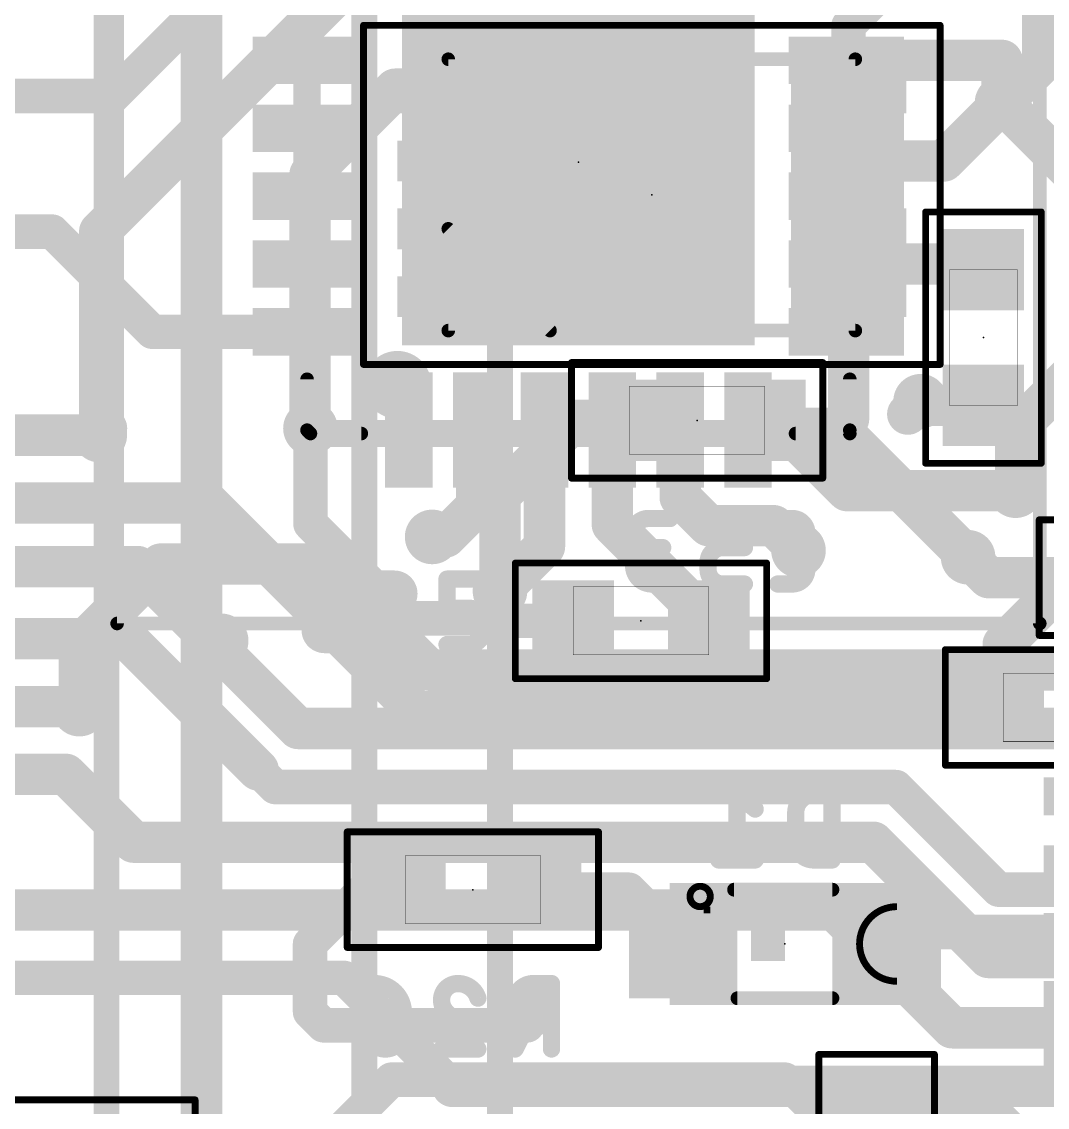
# Model space of a CAD drawing. Extents: x 23.6 to 57.9, y 14.1 to 54.9.
# Drawn here: x 31.38 to 38.93, y 31.4 to 39.4 of the extents above; entities that cross this region are included whole.
import ezdxf

# ---------------------------------------------------------------- set-up
doc = ezdxf.new("R2010")
doc.units = 0
for name, color, linetype in [('1', 12, 'CONTINUOUS'), ('15', 30, 'CONTINUOUS'), ('16', 132, 'CONTINUOUS'), ('18', 110, 'CONTINUOUS'), ('2', 41, 'CONTINUOUS'), ('21', 253, 'CONTINUOUS'), ('22', 253, 'CONTINUOUS'), ('23', 53, 'CONTINUOUS'), ('24', 53, 'CONTINUOUS'), ('25', 253, 'CONTINUOUS'), ('26', 253, 'CONTINUOUS'), ('39', 12, 'CONTINUOUS'), ('40', 132, 'CONTINUOUS'), ('51', 253, 'CONTINUOUS'), ('52', 253, 'CONTINUOUS')]:
    doc.layers.add(name, color=color, linetype=linetype)

# ---------------------------------------------------------------- blocks, each defined once
blk = doc.blocks.new('RECT')
blk.add_solid([(-0.5, -0.5), (0.5, -0.5), (-0.5, 0.5), (0.5, 0.5)])
blk = doc.blocks.new('ROUNDV')
at = {"const_width": 0.5}
blk.add_lwpolyline([(0, -0.25, 1), (0, 0.25, 1), (0, -0.25)], format="xyb", dxfattribs=at)

msp = doc.modelspace()

# ---------------------------------------------------------------- linework, layer by layer
at = {"layer": '1'}
for points, const_width in [([(32.05, 38.85), (32.8, 39.6)], 0.254), ([(38.888, 39.612), (39.0915, 39.4085)], 0.3048), ([(37.453, 39.112), (38.6, 39.112)], 0.3048), ([(38.6, 39.112), (38.6, 38.8)], 0.3048), ([(32.05, 38.85), (30.7, 38.85)], 0.254), ([(30.7, 37.85), (31.6, 37.85)], 0.254), ([(32.338, 37.112), (31.6, 37.85)], 0.254), ([(37.453, 37.612), (38.42, 37.612)], 0.3048), ([(38.42, 37.612), (38.463, 37.569)], 0.3048), ([(32.338, 37.112), (33.503, 37.112)], 0.254), ([(33.503, 37.112), (33.503, 36.4)], 0.254), ([(38.031, 36.569), (38, 36.6)], 0.3048), ([(38.463, 36.569), (38.031, 36.569)], 0.3048), ([(30.7, 36.35), (31.95, 36.35)], 0.3048), ([(31.95, 36.35), (32, 36.4)], 0.3048), ([(33.503, 36.4), (33.503, 35.697)], 0.254), ([(34.728, 36.387), (34.728, 35.828)], 0.3048), ([(35.228, 36.387), (35.228, 35.5284)], 0.3048), ([(35.728, 36.387), (35.728, 35.692)], 0.3048), ([(36.228, 36.387), (36.228, 35.8919)], 0.3048), ([(37.013, 36.387), (36.728, 36.387)], 0.3048), ([(37.4592, 35.9408), (37.013, 36.387)], 0.3048), ([(38.7, 35.9408), (37.4592, 35.9408)], 0.3048), ([(36.228, 35.8919), (36.4373, 35.6826)], 0.3048), ([(30.7, 35.85), (32.75, 35.85)], 0.3048), ([(34.2864, 34.3136), (32.75, 35.85)], 0.3048), ([(34.728, 35.828), (34.5, 35.6)], 0.3048), ([(38.6085, 34.8085), (39.5915, 35.7915)], 0.3048), ([(34.2, 35), (33.503, 35.697)], 0.254), ([(36.439, 34.981), (35.728, 35.692)], 0.3048), ([(36.4373, 35.6826), (36.9174, 35.6826)], 0.3048), ([(36.9174, 35.6826), (37.1, 35.5)], 0.3048), ([(34.5, 35.6), (34.4, 35.6)], 0.3048), ([(35.228, 35.5284), (34.9, 35.2004)], 0.3048), ([(32.2289, 35.3818), (30.7318, 35.3818)], 0.3048), ([(32.2289, 35.3818), (32.8107, 34.8)], 0.3048), ([(34.9, 35.2004), (34.9, 35)], 0.254), ([(34.2, 35), (34.9, 35)], 0.254), ([(34.919, 34.981), (34.9, 35)], 0.254), ([(35.439, 34.981), (34.919, 34.981)], 0.254), ([(35.3, 34.9), (35.3, 34.981)], 0.254), ([(35.439, 34.981), (35.3, 34.981)], 0.254), ([(32.15, 34.85), (30.7, 34.85)], 0.3048), ([(32.15, 34.85), (33.1182, 33.8818)], 0.3048), ([(32.8452, 34.8345), (32.8107, 34.8)], 0.3048), ([(38.6085, 34.8085), (38.6085, 34.3434)], 0.3048), ([(30.7, 34.35), (31.75, 34.35)], 0.3048), ([(31.75, 34.35), (31.8, 34.3)], 0.3048), ([(38.6085, 34.3434), (38.6085, 34.3221)], 0.3048), ([(31.8, 34.3), (31.8, 34.3306)], 0.3048), ([(38.6, 34.3136), (34.2864, 34.3136)], 0.3048), ([(38.6085, 34.3221), (38.6, 34.3136)], 0.3048), ([(33.1182, 33.8818), (33.2436, 33.7564)], 0.254), ([(30.7, 33.85), (31.7, 33.85)], 0.3048), ([(32.2, 33.35), (31.7, 33.85)], 0.3048), ([(37.8183, 33.7564), (33.2436, 33.7564)], 0.254), ([(38.5747, 33), (37.8183, 33.7564)], 0.254), ([(37.65, 33.35), (32.2, 33.35)], 0.3048), ([(38.5, 32.5), (37.65, 33.35)], 0.3048), ([(39.6, 33), (38.5747, 33)], 0.254), ([(30.7, 32.85), (37.3649, 32.85)], 0.3048), ([(37.3649, 32.85), (38.2331, 31.9818)], 0.3048), ([(43.1, 32.5), (38.5, 32.5)], 0.3048), ([(30.7, 32.35), (33.75, 32.35)], 0.254), ([(33.75, 32.35), (34.55, 31.55)], 0.254), ([(43.4818, 31.9818), (38.2331, 31.9818)], 0.3048), ([(34.55, 31.55), (44.55, 31.55)], 0.3048)]:
    msp.add_lwpolyline(points, dxfattribs=dict(at, const_width=const_width))
for points, const_width in [([(37.453, 39.1882, 1), (37.453, 39.0358)], 0.1524), ([(38.6762, 39.112, 1), (38.5238, 39.112)], 0.1524), ([(38.6, 39.0358, 1), (38.6, 39.1882)], 0.1524), ([(32.05, 38.7865, 1), (32.05, 38.9135)], 0.127), ([(32.0051, 38.8949, 1), (32.0949, 38.8051)], 0.127), ([(38.5238, 38.8, 1), (38.6762, 38.8)], 0.1524), ([(31.6449, 37.8949, 1), (31.5551, 37.8051)], 0.127), ([(31.6, 37.7865, 1), (31.6, 37.9135)], 0.127), ([(37.453, 37.6882, 1), (37.453, 37.5358)], 0.1524), ([(38.4739, 37.6659, 1), (38.3661, 37.5581)], 0.1524), ([(38.4091, 37.5151, 1), (38.5169, 37.6229)], 0.1524), ([(38.42, 37.5358, 1), (38.42, 37.6882)], 0.1524), ([(32.338, 37.1755, 1), (32.338, 37.0485)], 0.127), ([(32.2931, 37.0671, 1), (32.3829, 37.1569)], 0.127), ([(33.5665, 37.112, 1), (33.4395, 37.112)], 0.127), ([(33.503, 37.0485, 1), (33.503, 37.1755)], 0.127), ([(38.0539, 36.6539, 1), (37.9461, 36.5461)], 0.1524), ([(38.031, 36.6452, 1), (38.031, 36.4928)], 0.1524), ([(37.9771, 36.5151, 1), (38.0849, 36.6229)], 0.1524), ([(38.463, 36.4928, 1), (38.463, 36.6452)], 0.1524), ([(32.0539, 36.3461, 1), (31.9461, 36.4539)], 0.1524), ([(31.95, 36.2738, 1), (31.95, 36.4262)], 0.1524), ([(33.5665, 36.4, 1), (33.4395, 36.4)], 0.127), ([(34.8042, 36.387, 1), (34.6518, 36.387)], 0.1524), ([(35.3042, 36.387, 1), (35.1518, 36.387)], 0.1524), ([(35.8042, 36.387, 1), (35.6518, 36.387)], 0.1524), ([(36.3042, 36.387, 1), (36.1518, 36.387)], 0.1524), ([(36.728, 36.4632, 1), (36.728, 36.3108)], 0.1524), ([(37.0669, 36.4409, 1), (36.9591, 36.3331)], 0.1524), ([(37.013, 36.3108, 1), (37.013, 36.4632)], 0.1524), ([(31.8961, 36.4039, 1), (32.0039, 36.2961)], 0.1524), ([(33.4395, 36.4, 1), (33.5665, 36.4)], 0.127), ([(37.4592, 36.017, 1), (37.4592, 35.8646)], 0.1524), ([(38.7, 35.8646, 1), (38.7, 36.017)], 0.1524), ([(36.2819, 35.9458, 1), (36.1741, 35.838)], 0.1524), ([(37.4053, 35.8869, 1), (37.5131, 35.9947)], 0.1524), ([(32.8039, 35.9039, 1), (32.6961, 35.7961)], 0.1524), ([(32.75, 35.7738, 1), (32.75, 35.9262)], 0.1524), ([(34.7819, 35.7741, 1), (34.6741, 35.8819)], 0.1524), ([(36.1518, 35.8919, 1), (36.3042, 35.8919)], 0.1524), ([(34.6518, 35.828, 1), (34.8042, 35.828)], 0.1524), ([(33.5479, 35.7419, 1), (33.4581, 35.6521)], 0.127), ([(35.7819, 35.7459, 1), (35.6741, 35.6381)], 0.1524), ([(35.6518, 35.692, 1), (35.8042, 35.692)], 0.1524), ([(36.4373, 35.7588, 1), (36.4373, 35.6064)], 0.1524), ([(36.3834, 35.6287, 1), (36.4912, 35.7365)], 0.1524), ([(36.9713, 35.7365, 1), (36.8635, 35.6287)], 0.1524), ([(36.9174, 35.6064, 1), (36.9174, 35.7588)], 0.1524), ([(33.4395, 35.697, 1), (33.5665, 35.697)], 0.127), ([(34.4, 35.6762, 1), (34.4, 35.5238)], 0.1524), ([(34.4461, 35.6539, 1), (34.5539, 35.5461)], 0.1524), ([(34.5, 35.5238, 1), (34.5, 35.6762)], 0.1524), ([(35.2819, 35.4745, 1), (35.1741, 35.5823)], 0.1524), ([(37.0461, 35.4461, 1), (37.1539, 35.5539)], 0.1524), ([(32.2827, 35.4357, 1), (32.175, 35.3279)], 0.1524), ([(32.2289, 35.3056, 1), (32.2289, 35.458)], 0.1524), ([(35.1518, 35.5284, 1), (35.3042, 35.5284)], 0.1524), ([(34.8461, 35.2543, 1), (34.9539, 35.1465)], 0.1524), ([(34.9635, 35.2004, 1), (34.8365, 35.2004)], 0.127), ([(34.2, 35.0635, 1), (34.2, 34.9365)], 0.127), ([(34.9449, 35.0449, 1), (34.8551, 34.9551)], 0.127), ([(34.9, 34.9365, 1), (34.9, 35.0635)], 0.127), ([(34.1551, 34.9551, 1), (34.2449, 35.0449)], 0.127), ([(34.8365, 35, 1), (34.9635, 35)], 0.127), ([(34.919, 35.0445, 1), (34.919, 34.9175)], 0.127), ([(34.8741, 34.9361, 1), (34.9639, 35.0259)], 0.127), ([(35.3635, 34.981, 1), (35.2365, 34.981)], 0.127), ([(35.3, 35.0445, 1), (35.3, 34.9175)], 0.127), ([(35.439, 34.9175, 1), (35.439, 35.0445)], 0.127), ([(35.439, 34.9175, 1), (35.439, 35.0445)], 0.127), ([(36.3851, 34.9271, 1), (36.4929, 35.0349)], 0.1524), ([(32.2039, 34.9039, 1), (32.0961, 34.7961)], 0.1524), ([(32.15, 34.7738, 1), (32.15, 34.9262)], 0.1524), ([(32.8991, 34.7806, 1), (32.7913, 34.8884)], 0.1524), ([(32.7568, 34.8539, 1), (32.8645, 34.7461)], 0.1524), ([(32.7568, 34.7461, 1), (32.8645, 34.8539)], 0.1524), ([(35.2365, 34.9, 1), (35.3635, 34.9)], 0.127), ([(38.6847, 34.8085, 1), (38.5323, 34.8085)], 0.1524), ([(38.5546, 34.8624, 1), (38.6624, 34.7546)], 0.1524), ([(31.8039, 34.4039, 1), (31.6961, 34.2961)], 0.1524), ([(31.75, 34.2738, 1), (31.75, 34.4262)], 0.1524), ([(38.6847, 34.3434, 1), (38.5323, 34.3434)], 0.1524), ([(31.8762, 34.3306, 1), (31.7238, 34.3306)], 0.1524), ([(31.7461, 34.2461, 1), (31.8539, 34.3539)], 0.1524), ([(34.2864, 34.3898, 1), (34.2864, 34.2374)], 0.1524), ([(34.2325, 34.2597, 1), (34.3403, 34.3675)], 0.1524), ([(38.5461, 34.3675, 1), (38.6539, 34.2597)], 0.1524), ([(38.5323, 34.3434, 1), (38.6847, 34.3434)], 0.1524), ([(38.6624, 34.2682, 1), (38.5546, 34.376)], 0.1524), ([(38.6, 34.2374, 1), (38.6, 34.3898)], 0.1524), ([(31.7238, 34.3, 1), (31.8762, 34.3)], 0.1524), ([(38.5323, 34.3221, 1), (38.6847, 34.3221)], 0.1524), ([(33.0643, 33.8279, 1), (33.1721, 33.9357)], 0.1524), ([(33.1631, 33.9267, 1), (33.0733, 33.8369)], 0.127), ([(31.7539, 33.9039, 1), (31.6461, 33.7961)], 0.1524), ([(31.7, 33.7738, 1), (31.7, 33.9262)], 0.1524), ([(33.2436, 33.8199, 1), (33.2436, 33.6929)], 0.127), ([(33.1987, 33.7115, 1), (33.2885, 33.8013)], 0.127), ([(37.8632, 33.8013, 1), (37.7734, 33.7115)], 0.127), ([(37.8183, 33.6929, 1), (37.8183, 33.8199)], 0.127), ([(32.2, 33.4262, 1), (32.2, 33.2738)], 0.1524), ([(32.1461, 33.2961, 1), (32.2539, 33.4039)], 0.1524), ([(37.7039, 33.4039, 1), (37.5961, 33.2961)], 0.1524), ([(37.65, 33.2738, 1), (37.65, 33.4262)], 0.1524), ([(38.5747, 33.0635, 1), (38.5747, 32.9365)], 0.127), ([(38.5298, 32.9551, 1), (38.6196, 33.0449)], 0.127), ([(37.4188, 32.9039, 1), (37.311, 32.7961)], 0.1524), ([(37.3649, 32.7738, 1), (37.3649, 32.9262)], 0.1524), ([(38.5, 32.5762, 1), (38.5, 32.4238)], 0.1524), ([(38.4461, 32.4461, 1), (38.5539, 32.5539)], 0.1524), ([(33.7949, 32.3949, 1), (33.7051, 32.3051)], 0.127), ([(33.75, 32.2865, 1), (33.75, 32.4135)], 0.127), ([(38.2331, 32.058, 1), (38.2331, 31.9056)], 0.1524), ([(38.1792, 31.9279, 1), (38.287, 32.0357)], 0.1524), ([(34.55, 31.6262, 1), (34.55, 31.4738)], 0.1524), ([(34.5051, 31.5051, 1), (34.5949, 31.5949)], 0.127)]:
    msp.add_lwpolyline(points, format="xyb", dxfattribs=dict(at, const_width=const_width))
at = {"layer": '15'}
for points, const_width in [([(32, 18.1), (32, 50)], 0.19), ([(32.7, 49.9), (32.7, 17)], 0.3048)]:
    msp.add_lwpolyline(points, dxfattribs=dict(at, const_width=const_width))
at = {"layer": '16'}
for points, const_width in [([(32.7, 48.9), (32.7, 29)], 0.19), ([(38.9, 39.1), (38.9, 40.2)], 0.3048), ([(33.8, 39.7), (31.95, 37.85)], 0.3048), ([(37.4688, 39.3688), (37.8, 39.7)], 0.254), ([(37.4688, 38.8708), (37.4688, 39.3688)], 0.254), ([(38.6, 38.8), (38.9, 39.1)], 0.3048), ([(34.128, 38.9002), (33.5, 38.2721)], 0.3048), ([(34.5394, 38.9002), (34.128, 38.9002)], 0.3048), ([(34.5688, 38.8708), (34.5394, 38.9002)], 0.3048), ([(38.6, 38.8), (38.1708, 38.3708)], 0.3048), ([(39.8, 37.6), (38.6, 38.8)], 0.3048), ([(38.1708, 38.3708), (37.4688, 38.3708)], 0.3048), ([(33.5, 38.2721), (33.5, 36.4)], 0.3048), ([(31.95, 36.35), (31.95, 37.85)], 0.3048), ([(37.4688, 37.3708), (37.4688, 36.4688)], 0.3048), ([(39.4118, 37.1), (38.7, 36.3882)], 0.3048), ([(38, 36.6), (37.9053, 36.5053)], 0.3048), ([(35.453, 36.4592), (34.9, 35.9062)], 0.3048), ([(35.853, 36.4592), (35.453, 36.4592)], 0.3048), ([(36.9121, 36.4), (36.853, 36.4592)], 0.3048), ([(37.4688, 36.4688), (37.4, 36.4)], 0.3048), ([(33.5, 36.4), (33.503, 36.4)], 0.3048), ([(37.4, 36.4), (36.9121, 36.4)], 0.3048), ([(38.35, 35.45), (37.4, 36.4)], 0.3048), ([(38.7, 36.3882), (38.7, 35.9408)], 0.3048), ([(34.9, 35.9062), (34.9, 35.2004)], 0.3048), ([(31.8, 34.8), (32.4, 35.4)], 0.3048), ([(32.4, 35.4), (33.6, 35.4)], 0.3048), ([(33.6, 35.4), (34.3802, 34.6198)], 0.3048), ([(38.5, 35.3), (38.35, 35.45)], 0.3048), ([(39.3, 35.3), (38.5, 35.3)], 0.3048), ([(32.8, 34.8), (32.8345, 34.8345)], 0.3048), ([(32.8345, 34.8345), (32.8452, 34.8345)], 0.3048), ([(31.8, 34.3306), (31.8, 34.8)], 0.3048), ([(33.412, 34.188), (32.8, 34.8)], 0.3048), ([(34.3802, 34.6198), (40.5103, 34.6198)], 0.3048), ([(39.657, 34.188), (33.412, 34.188)], 0.3048), ([(33.9, 33), (33.5, 32.6)], 0.254), ([(34.2, 33), (33.9, 33)], 0.254), ([(35.85, 33), (35.2, 33)], 0.254), ([(36.25, 32.6), (35.85, 33)], 0.254), ([(37.838, 32.688), (37.75, 32.6)], 0.254), ([(39.657, 32.688), (37.838, 32.688)], 0.254), ([(33.5, 32.6), (33.5, 32.1)], 0.254), ([(33.5, 32.1), (33.6, 32)], 0.254), ([(35.1, 32), (35.1, 32.1)], 0.254), ([(33.6, 32), (35.1, 32)], 0.254), ([(34.1, 31.6), (33.6524, 31.1524)], 0.254), ([(37, 31.6), (34.1, 31.6)], 0.254), ([(37.2404, 31.3596), (37, 31.6)], 0.254), ([(37.676, 31.3596), (37.2404, 31.3596)], 0.254), ([(38.5404, 31.3596), (37.676, 31.3596)], 0.254), ([(38.712, 31.188), (38.5404, 31.3596)], 0.254)]:
    msp.add_lwpolyline(points, dxfattribs=dict(at, const_width=const_width))
for points, const_width in [([(37.5323, 39.3688, 1), (37.4053, 39.3688)], 0.127), ([(37.4239, 39.4137, 1), (37.5137, 39.3239)], 0.127), ([(38.9539, 39.0461, 1), (38.8461, 39.1539)], 0.1524), ([(38.8238, 39.1, 1), (38.9762, 39.1)], 0.1524), ([(34.128, 38.9764, 1), (34.128, 38.824)], 0.1524), ([(34.1819, 38.8463, 1), (34.0741, 38.9541)], 0.1524), ([(34.5932, 38.9541, 1), (34.4855, 38.8463)], 0.1524), ([(34.5394, 38.824, 1), (34.5394, 38.9764)], 0.1524), ([(34.5149, 38.8169, 1), (34.6226, 38.9247)], 0.1524), ([(37.4053, 38.8708, 1), (37.5323, 38.8708)], 0.127), ([(38.6539, 38.8539, 1), (38.5461, 38.7461)], 0.1524), ([(38.5461, 38.8539, 1), (38.6539, 38.7461)], 0.1524), ([(38.6539, 38.7461, 1), (38.5461, 38.8539)], 0.1524), ([(37.4688, 38.447, 1), (37.4688, 38.2946)], 0.1524), ([(38.1169, 38.4247, 1), (38.2247, 38.3169)], 0.1524), ([(38.1708, 38.2946, 1), (38.1708, 38.447)], 0.1524), ([(33.5762, 38.2721, 1), (33.4238, 38.2721)], 0.1524), ([(33.4461, 38.326, 1), (33.5539, 38.2183)], 0.1524), ([(32.0262, 37.85, 1), (31.8738, 37.85)], 0.1524), ([(31.8961, 37.9039, 1), (32.0039, 37.7961)], 0.1524), ([(37.545, 37.3708, 1), (37.3926, 37.3708)], 0.1524), ([(38.0539, 36.5461, 1), (37.9461, 36.6539)], 0.1524), ([(35.453, 36.5354, 1), (35.453, 36.383)], 0.1524), ([(35.5069, 36.4053, 1), (35.3991, 36.513)], 0.1524), ([(35.853, 36.383, 1), (35.853, 36.5354)], 0.1524), ([(36.9069, 36.513, 1), (36.7991, 36.4053)], 0.1524), ([(37.5226, 36.4149, 1), (37.4149, 36.5226)], 0.1524), ([(37.8514, 36.5592, 1), (37.9592, 36.4514)], 0.1524), ([(33.5, 36.4762, 1), (33.5, 36.3238)], 0.1524), ([(33.503, 36.3238, 1), (33.503, 36.4762)], 0.1524), ([(36.9121, 36.4762, 1), (36.9121, 36.3238)], 0.1524), ([(36.8583, 36.3461, 1), (36.966, 36.4539)], 0.1524), ([(37.4539, 36.4539, 1), (37.3461, 36.3461)], 0.1524), ([(37.3461, 36.4539, 1), (37.4539, 36.3461)], 0.1524), ([(37.3926, 36.4688, 1), (37.545, 36.4688)], 0.1524), ([(37.4, 36.3238, 1), (37.4, 36.4762)], 0.1524), ([(38.7762, 36.3882, 1), (38.6238, 36.3882)], 0.1524), ([(38.6461, 36.4421, 1), (38.7539, 36.3343)], 0.1524), ([(31.8738, 36.35, 1), (32.0262, 36.35)], 0.1524), ([(33.4238, 36.4, 1), (33.5762, 36.4)], 0.1524), ([(34.9762, 35.9062, 1), (34.8238, 35.9062)], 0.1524), ([(34.8461, 35.9601, 1), (34.9539, 35.8523)], 0.1524), ([(38.6238, 35.9408, 1), (38.7762, 35.9408)], 0.1524), ([(32.4, 35.4762, 1), (32.4, 35.3238)], 0.1524), ([(32.4539, 35.3461, 1), (32.3461, 35.4539)], 0.1524), ([(33.6539, 35.4539, 1), (33.5461, 35.3461)], 0.1524), ([(33.6, 35.3238, 1), (33.6, 35.4762)], 0.1524), ([(38.4039, 35.5039, 1), (38.2961, 35.3961)], 0.1524), ([(38.2961, 35.3961, 1), (38.4039, 35.5039)], 0.1524), ([(38.5, 35.3762, 1), (38.5, 35.2238)], 0.1524), ([(38.4461, 35.2461, 1), (38.5539, 35.3539)], 0.1524), ([(34.8238, 35.2004, 1), (34.9762, 35.2004)], 0.1524), ([(32.8345, 34.9107, 1), (32.8345, 34.7583)], 0.1524), ([(32.8884, 34.7806, 1), (32.7806, 34.8884)], 0.1524), ([(32.8452, 34.7583, 1), (32.8452, 34.9107)], 0.1524), ([(31.8762, 34.8, 1), (31.7238, 34.8)], 0.1524), ([(31.7461, 34.8539, 1), (31.8539, 34.7461)], 0.1524), ([(32.8539, 34.8539, 1), (32.7461, 34.7461)], 0.1524), ([(32.7461, 34.8539, 1), (32.8539, 34.7461)], 0.1524), ([(34.3802, 34.696, 1), (34.3802, 34.5436)], 0.1524), ([(34.3263, 34.5659, 1), (34.4341, 34.6737)], 0.1524), ([(31.7238, 34.3306, 1), (31.8762, 34.3306)], 0.1524), ([(33.412, 34.2642, 1), (33.412, 34.1118)], 0.1524), ([(33.3581, 34.1341, 1), (33.4659, 34.2419)], 0.1524), ([(33.9, 33.0635, 1), (33.9, 32.9365)], 0.127), ([(33.9449, 32.9551, 1), (33.8551, 33.0449)], 0.127), ([(34.2, 32.9365, 1), (34.2, 33.0635)], 0.127), ([(35.2, 33.0635, 1), (35.2, 32.9365)], 0.127), ([(35.8949, 33.0449, 1), (35.8051, 32.9551)], 0.127), ([(35.85, 32.9365, 1), (35.85, 33.0635)], 0.127), ([(37.838, 32.7515, 1), (37.838, 32.6245)], 0.127), ([(37.8829, 32.6431, 1), (37.7931, 32.7329)], 0.127), ([(33.5635, 32.6, 1), (33.4365, 32.6)], 0.127), ([(33.4551, 32.6449, 1), (33.5449, 32.5551)], 0.127), ([(36.2051, 32.5551, 1), (36.2949, 32.6449)], 0.127), ([(37.7051, 32.6449, 1), (37.7949, 32.5551)], 0.127), ([(33.5449, 32.1449, 1), (33.4551, 32.0551)], 0.127), ([(35.1635, 32.1, 1), (35.0365, 32.1)], 0.127), ([(33.4365, 32.1, 1), (33.5635, 32.1)], 0.127), ([(33.6, 32.0635, 1), (33.6, 31.9365)], 0.127), ([(33.5551, 31.9551, 1), (33.6449, 32.0449)], 0.127), ([(35.1, 31.9365, 1), (35.1, 32.0635)], 0.127), ([(35.0365, 32, 1), (35.1635, 32)], 0.127), ([(34.1, 31.6635, 1), (34.1, 31.5365)], 0.127), ([(34.1449, 31.5551, 1), (34.0551, 31.6449)], 0.127), ([(37.0449, 31.6449, 1), (36.9551, 31.5551)], 0.127), ([(37, 31.5365, 1), (37, 31.6635)], 0.127), ([(37.2404, 31.4231, 1), (37.2404, 31.2961)], 0.127), ([(37.1955, 31.3147, 1), (37.2853, 31.4045)], 0.127), ([(37.676, 31.4231, 1), (37.676, 31.2961)], 0.127), ([(37.676, 31.2961, 1), (37.676, 31.4231)], 0.127), ([(38.5853, 31.4045, 1), (38.4955, 31.3147)], 0.127), ([(38.5404, 31.2961, 1), (38.5404, 31.4231)], 0.127)]:
    msp.add_lwpolyline(points, format="xyb", dxfattribs=dict(at, const_width=const_width))
at = {"layer": '2', "const_width": 0.19}
for points in [[(33.9, 50.1), (33.9, 26.4)], [(34.9, 50.1), (34.9, 25.9)]]:
    msp.add_lwpolyline(points, dxfattribs=at)
at = {"layer": '21', "const_width": 0.1}
for points in [[(33.478, 36.762), (33.478, 36.387)], [(37.478, 36.762), (37.478, 36.387)], [(33.478, 36.387), (33.503, 36.362)], [(33.503, 36.362), (33.878, 36.362)], [(37.478, 36.362), (37.078, 36.362)], [(37.478, 36.387), (37.478, 36.362)]]:
    msp.add_lwpolyline(points, dxfattribs=at)
at = {"layer": '21', "const_width": 0.05}
for points in [[(33.503, 36.762, 1), (33.453, 36.762)], [(37.503, 36.762, 1), (37.453, 36.762)], [(33.4957, 36.4047, 1), (33.4603, 36.3693)], [(33.453, 36.387, 1), (33.503, 36.387)], [(33.503, 36.387, 1), (33.503, 36.337)], [(33.878, 36.337, 1), (33.878, 36.387)], [(37.078, 36.387, 1), (37.078, 36.337)], [(37.503, 36.387, 1), (37.453, 36.387)], [(37.453, 36.387, 1), (37.503, 36.387)], [(37.478, 36.337, 1), (37.478, 36.387)], [(33.4853, 36.3443, 1), (33.5207, 36.3797)], [(37.453, 36.362, 1), (37.503, 36.362)]]:
    msp.add_lwpolyline(points, format="xyb", dxfattribs=at)
at = {"layer": '23'}
for p in [(35.478, 38.362), (38.463, 37.069), (35.939, 34.981)]:
    msp.add_point(p, dxfattribs=at)
at = {"layer": '24'}
for p in [(36.0188, 38.1208), (36.353, 36.4592), (34.7, 33), (37, 32.6)]:
    msp.add_point(p, dxfattribs=at)
at = {"layer": '25'}
for points, const_width in [([(33.6078, 35.2891, 0.4142), (33.5006, 35.1819)], 0.127), ([(33.6078, 35.3209, 1), (33.6078, 35.2574)], 0.0635), ([(33.6078, 35.2574, 1), (33.6078, 35.3208)], 0.0635), ([(33.7151, 35.2574, 1), (33.7151, 35.3209)], 0.0635), ([(33.9607, 35.3209, 1), (33.9607, 35.2574)], 0.0635), ([(34.1215, 35.3209, 1), (34.1215, 35.2574)], 0.0635), ([(34.1215, 35.0746, 1), (34.1215, 35.2891)], 0.127), ([(34.1215, 35.2574, 1), (34.1215, 35.3209)], 0.0635), ([(34.541, 35.2891, 1), (34.4775, 35.2891)], 0.0635), ([(34.5093, 35.3209, 1), (34.5093, 35.2574)], 0.0635), ([(34.7774, 35.2574, 1), (34.7774, 35.3209)], 0.0635), ([(33.5323, 35.1819, 1), (33.4688, 35.1819)], 0.0635), ([(33.4688, 35.1819, 1), (33.5323, 35.1819)], 0.0635), ([(34.0143, 35.1064, 1), (34.0143, 35.0429)], 0.0635), ([(34.0947, 35.1064, 1), (34.0947, 35.0429)], 0.0635), ([(34.0947, 34.8065, 1), (34.0947, 35.0746)], 0.127), ([(34.1215, 35.1064, 1), (34.1215, 35.0429)], 0.0635), ([(34.1215, 35.0429, 1), (34.1215, 35.1064)], 0.0635), ([(34.5093, 35.1064, 1), (34.5093, 35.0429)], 0.0635), ([(34.6702, 35.1064, 1), (34.6702, 35.0429)], 0.0635), ([(34.7774, 34.9674, 0.4142), (34.6702, 35.0746)], 0.127), ([(34.6702, 35.0429, 1), (34.6702, 35.1064)], 0.0635), ([(34.4775, 35.0746, 1), (34.541, 35.0746)], 0.0635), ([(33.5323, 34.9137, 1), (33.4688, 34.9137)], 0.0635), ([(33.5006, 34.9137, 0.4142), (33.6078, 34.8065)], 0.127), ([(34.6702, 34.8065, 0.4142), (34.7774, 34.9137)], 0.127), ([(34.8092, 34.9674, 1), (34.7457, 34.9674)], 0.0635), ([(34.7457, 34.9674, 1), (34.8092, 34.9674)], 0.0635), ([(34.8092, 34.9137, 1), (34.7457, 34.9137)], 0.0635), ([(33.4688, 34.9137, 1), (33.5323, 34.9137)], 0.0635), ([(34.7457, 34.9137, 1), (34.8092, 34.9137)], 0.0635), ([(33.6078, 34.8383, 1), (33.6078, 34.7747)], 0.0635), ([(33.6078, 34.7747, 1), (33.6078, 34.8383)], 0.0635), ([(33.7151, 34.7747, 1), (33.7151, 34.8383)], 0.0635), ([(33.9607, 34.8383, 1), (33.9607, 34.7747)], 0.0635), ([(34.0947, 34.8383, 1), (34.0947, 34.7747)], 0.0635), ([(34.0947, 34.7747, 1), (34.0947, 34.8383)], 0.0635), ([(34.5093, 34.8383, 1), (34.5093, 34.7747)], 0.0635), ([(34.6702, 34.8383, 1), (34.6702, 34.7747)], 0.0635), ([(34.6702, 34.7747, 1), (34.6702, 34.8383)], 0.0635)]:
    msp.add_lwpolyline(points, format="xyb", dxfattribs=dict(at, const_width=const_width))
at = {"layer": '25', "const_width": 0.127}
for points in [[(33.6078, 35.2891), (33.7151, 35.2891)], [(33.9607, 35.2891), (34.1215, 35.2891)], [(34.5093, 35.0746), (34.5093, 35.2891)], [(34.5093, 35.2891), (34.7774, 35.2891)], [(33.5006, 34.9137), (33.5006, 35.1819)], [(34.1215, 35.0746), (34.0143, 35.0746)], [(34.6702, 35.0746), (34.5093, 35.0746)], [(34.7774, 34.9137), (34.7774, 34.9674)], [(33.7151, 34.8065), (33.6078, 34.8065)], [(33.9607, 34.8065), (34.0947, 34.8065)], [(34.5093, 34.8065), (34.6702, 34.8065)]]:
    msp.add_lwpolyline(points, dxfattribs=at)
at = {"layer": '26'}
for points, const_width in [([(34.1438, 36.5958, 1), (34.1438, 36.8458, 1), (34.1438, 36.5958)], 0.25), ([(35.992, 35.7357, 1), (35.992, 35.5212)], 0.127), ([(35.992, 35.7674, 1), (35.992, 35.7039)], 0.0635), ([(35.992, 35.7039, 1), (35.992, 35.7674)], 0.0635), ([(36.1529, 35.7039, 1), (36.1529, 35.7674)], 0.0635), ([(36.4334, 35.7674, 1), (36.4334, 35.7039)], 0.0635), ([(36.7332, 35.7357, 1), (36.6697, 35.7357)], 0.0635), ([(36.7015, 35.7039, 1), (36.7015, 35.7674)], 0.0635), ([(36.9471, 35.7674, 1), (36.9471, 35.7039)], 0.0635), ([(37.1616, 35.6284, 0.4142), (37.0543, 35.7357)], 0.127), ([(37.0543, 35.7674, 1), (37.0543, 35.7039)], 0.0635), ([(37.0543, 35.7039, 1), (37.0543, 35.7674)], 0.0635), ([(37.1933, 35.6284, 1), (37.1298, 35.6284)], 0.0635), ([(37.1298, 35.6284, 1), (37.1933, 35.6284)], 0.0635), ([(36.0188, 35.5212, 1), (36.0188, 35.2531)], 0.127), ([(35.992, 35.5529, 1), (35.992, 35.4894)], 0.0635), ([(35.992, 35.4894, 1), (35.992, 35.5529)], 0.0635), ([(36.0188, 35.4894, 1), (36.0188, 35.5529)], 0.0635), ([(36.0992, 35.4894, 1), (36.0992, 35.5529)], 0.0635), ([(36.5406, 35.5212, 0.4142), (36.4334, 35.4139)], 0.127), ([(36.5406, 35.5529, 1), (36.5406, 35.4894)], 0.0635), ([(36.5406, 35.4894, 1), (36.5406, 35.5529)], 0.0635), ([(36.6697, 35.5212, 1), (36.7332, 35.5212)], 0.0635), ([(36.7015, 35.4894, 1), (36.7015, 35.5529)], 0.0635), ([(36.4651, 35.4139, 1), (36.4016, 35.4139)], 0.0635), ([(36.4016, 35.4139, 1), (36.4651, 35.4139)], 0.0635), ([(36.4651, 35.3603, 1), (36.4016, 35.3603)], 0.0635), ([(36.4016, 35.3603, 1), (36.4651, 35.3603)], 0.0635), ([(36.4334, 35.3603, 0.4142), (36.5406, 35.2531)], 0.127), ([(37.0543, 35.2531, 0.4142), (37.1616, 35.3603)], 0.127), ([(37.1933, 35.3603, 1), (37.1298, 35.3603)], 0.0635), ([(37.1298, 35.3603, 1), (37.1933, 35.3603)], 0.0635), ([(36.0188, 35.2848, 1), (36.0188, 35.2213)], 0.0635), ([(36.0188, 35.2213, 1), (36.0188, 35.2848)], 0.0635), ([(36.1529, 35.2213, 1), (36.1529, 35.2848)], 0.0635), ([(36.5406, 35.2848, 1), (36.5406, 35.2213)], 0.0635), ([(36.5406, 35.2213, 1), (36.5406, 35.2848)], 0.0635), ([(36.7015, 35.2213, 1), (36.7015, 35.2848)], 0.0635), ([(36.9471, 35.2848, 1), (36.9471, 35.2213)], 0.0635), ([(37.0543, 35.2848, 1), (37.0543, 35.2213)], 0.0635), ([(37.0543, 35.2213, 1), (37.0543, 35.2848)], 0.0635), ([(36.6664, 33.7263, 1), (36.6267, 33.6767)], 0.0635), ([(36.6783, 33.7015, 1), (36.6148, 33.7015)], 0.0635), ([(37.2135, 33.7015, 0.4142), (37.0794, 33.5674)], 0.127), ([(37.2135, 33.7333, 1), (37.2135, 33.6698)], 0.0635), ([(37.2135, 33.6698, 1), (37.2135, 33.7333)], 0.0635), ([(37.3793, 33.7015, 1), (37.3158, 33.7015)], 0.0635), ([(37.3475, 33.6698, 1), (37.3475, 33.7333)], 0.0635), ([(36.7608, 33.5695, 1), (36.8004, 33.619)], 0.0635), ([(37.1112, 33.5674, 1), (37.0477, 33.5674)], 0.0635), ([(37.0477, 33.5674, 1), (37.1112, 33.5674)], 0.0635), ([(37.0794, 33.353, 0.4142), (37.2135, 33.2189)], 0.127), ([(37.1112, 33.353, 1), (37.0477, 33.353)], 0.0635), ([(37.0477, 33.353, 1), (37.1112, 33.353)], 0.0635), ([(36.5125, 33.2507, 1), (36.5125, 33.1872)], 0.0635), ([(36.6148, 33.2189, 1), (36.6783, 33.2189)], 0.0635), ([(36.7806, 33.1872, 1), (36.7806, 33.2507)], 0.0635), ([(37.2135, 33.2507, 1), (37.2135, 33.1872)], 0.0635), ([(37.2135, 33.1871, 1), (37.2135, 33.2506)], 0.0635), ([(37.3158, 33.2189, 1), (37.3793, 33.2189)], 0.0635), ([(37.3475, 33.1872, 1), (37.3475, 33.2507)], 0.0635), ([(34.1886, 32.0936, 0.4142), (33.9741, 32.3081)], 0.127), ([(33.9741, 32.3398, 1), (33.9741, 32.2763)], 0.0635), ([(34.5898, 32.3081, 0.4142), (34.4691, 32.1874)], 0.127), ([(34.7372, 32.2009, 0.3252), (34.5898, 32.3081)], 0.127), ([(34.5898, 32.3398, 1), (34.5898, 32.2764)], 0.0635), ([(34.5898, 32.2764, 1), (34.5898, 32.3398)], 0.0635), ([(35.1455, 32.3081, 1), (35.1455, 32.04)], 0.127), ([(35.1455, 32.3399, 1), (35.1455, 32.2764)], 0.0635), ([(35.1455, 32.2764, 1), (35.1455, 32.3399)], 0.0635), ([(35.3113, 32.3081, 1), (35.2478, 32.3081)], 0.0635), ([(35.2795, 32.2764, 1), (35.2795, 32.3399)], 0.0635), ([(34.4691, 32.1874, 0.2053), (34.5093, 32.0936)], 0.127), ([(34.5009, 32.1874, 1), (34.4374, 32.1874)], 0.0635), ([(34.4374, 32.1874, 1), (34.5009, 32.1874)], 0.0635), ([(34.707, 32.1911, 1), (34.7674, 32.2106)], 0.0635), ([(34.0277, 32.0936, 0.4142), (33.9205, 31.9864)], 0.127), ([(34.0277, 32.1254, 1), (34.0277, 32.0619)], 0.0635), ([(34.0277, 32.0619, 1), (34.0277, 32.1254)], 0.0635), ([(34.2204, 32.0936, 1), (34.1569, 32.0936)], 0.0635), ([(34.1569, 32.0936, 1), (34.2204, 32.0936)], 0.0635), ([(34.1886, 32.0619, 1), (34.1886, 32.1254)], 0.0635), ([(34.5335, 32.1142, 1), (34.4852, 32.073)], 0.0635), ([(34.4874, 32.0706, 1), (34.5312, 32.1166)], 0.0635), ([(35.147, 32.0258, 1), (35.0902, 32.0542)], 0.0635), ([(35.1455, 32.0717, 1), (35.1455, 32.0082)], 0.0635), ([(35.1455, 32.0082, 1), (35.1455, 32.0717)], 0.0635), ([(35.2795, 32.0082, 1), (35.2795, 32.0717)], 0.0635), ([(33.9522, 31.9864, 1), (33.8887, 31.9864)], 0.0635), ([(33.9522, 31.9596, 1), (33.8887, 31.9596)], 0.0635), ([(33.8887, 31.9864, 1), (33.9522, 31.9864)], 0.0635), ([(33.9205, 31.9596, 1), (34.1886, 31.9596)], 0.127), ([(34.2204, 31.9596, 1), (34.1568, 31.9596)], 0.0635), ([(33.8887, 31.9596, 1), (33.9522, 31.9596)], 0.0635), ([(34.1569, 31.9596, 1), (34.2204, 31.9596)], 0.0635), ([(34.4691, 31.8573, 1), (34.4691, 31.7938)], 0.0635), ([(34.713, 31.8049, 1), (34.7614, 31.8461)], 0.0635), ([(34.7372, 31.7938, 1), (34.7372, 31.8573)], 0.0635), ([(34.983, 31.8397, 1), (35.0398, 31.8113)], 0.0635), ([(35.2478, 31.8255, 1), (35.3113, 31.8255)], 0.0635)]:
    msp.add_lwpolyline(points, format="xyb", dxfattribs=dict(at, const_width=const_width))
at = {"layer": '26', "const_width": 0.127}
for points in [[(36.1529, 35.7357), (35.992, 35.7357)], [(36.7015, 35.7357), (36.4334, 35.7357)], [(36.7015, 35.5212), (36.7015, 35.7357)], [(37.0543, 35.7357), (36.9471, 35.7357)], [(37.1616, 35.3603), (37.1616, 35.6284)], [(35.992, 35.5212), (36.0992, 35.5212)], [(36.5406, 35.5212), (36.7015, 35.5212)], [(36.4334, 35.3603), (36.4334, 35.4139)], [(36.1529, 35.2531), (36.0188, 35.2531)], [(36.7015, 35.2531), (36.5406, 35.2531)], [(36.9471, 35.2531), (37.0543, 35.2531)], [(36.7806, 33.5943), (36.6465, 33.7015)], [(36.6465, 33.7015), (36.6465, 33.2189)], [(37.3475, 33.7015), (37.2135, 33.7015)], [(37.3475, 33.2189), (37.3475, 33.7015)], [(37.0794, 33.5674), (37.0794, 33.353)], [(36.7806, 33.2189), (36.5125, 33.2189)], [(37.2135, 33.2189), (37.3475, 33.2189)], [(35.2795, 32.3081), (35.1455, 32.3081)], [(35.2795, 31.8255), (35.2795, 32.3081)], [(34.1886, 32.0936), (34.0277, 32.0936)], [(34.1886, 31.9596), (34.1886, 32.0936)], [(34.5093, 32.0936), (34.7372, 31.8255)], [(35.0114, 31.8255), (35.1186, 32.04)], [(35.1455, 32.04), (35.2795, 32.04)], [(33.9205, 31.9864), (33.9205, 31.9596)], [(34.7372, 31.8255), (34.4691, 31.8255)]]:
    msp.add_lwpolyline(points, dxfattribs=at)
at = {"layer": '39', "const_width": 0.05}
for points in [[(38.0368, 37.9952), (38.0368, 36.1428)], [(38.8892, 37.9952), (38.0368, 37.9952)], [(38.8892, 36.1428), (38.8892, 37.9952)], [(38.0368, 36.1428), (38.8892, 36.1428)], [(36.8652, 35.4072), (35.0128, 35.4072)], [(35.0128, 35.4072), (35.0128, 34.5548)], [(36.8652, 34.5548), (36.8652, 35.4072)], [(40.0347, 34.7696), (38.1823, 34.7696)], [(38.1823, 34.7696), (38.1823, 33.9171)], [(35.0128, 34.5548), (36.8652, 34.5548)], [(38.1823, 33.9171), (40.0347, 33.9171)]]:
    msp.add_lwpolyline(points, dxfattribs=at)
at = {"layer": '39', "const_width": 0.025}
for points in [[(38.0493, 37.9952, 1), (38.0243, 37.9952)], [(38.0368, 38.0077, 1), (38.0368, 37.9827)], [(38.9017, 37.9952, 1), (38.8767, 37.9952)], [(38.8892, 37.9827, 1), (38.8892, 38.0077)], [(38.0368, 36.1553, 1), (38.0368, 36.1303)], [(38.8892, 36.1303, 1), (38.8892, 36.1553)], [(38.0243, 36.1428, 1), (38.0493, 36.1428)], [(38.8767, 36.1428, 1), (38.9017, 36.1428)], [(35.0128, 35.4197, 1), (35.0128, 35.3947)], [(35.0253, 35.4072, 1), (35.0003, 35.4072)], [(36.8777, 35.4072, 1), (36.8527, 35.4072)], [(36.8652, 35.3947, 1), (36.8652, 35.4197)], [(38.1823, 34.7821, 1), (38.1823, 34.757)], [(38.1948, 34.7696, 1), (38.1698, 34.7696)], [(35.0128, 34.5673, 1), (35.0128, 34.5423)], [(35.0003, 34.5548, 1), (35.0253, 34.5548)], [(36.8527, 34.5548, 1), (36.8777, 34.5548)], [(36.8652, 34.5423, 1), (36.8652, 34.5673)], [(38.1823, 33.9297, 1), (38.1823, 33.9046)], [(38.1698, 33.9171, 1), (38.1948, 33.9171)]]:
    msp.add_lwpolyline(points, format="xyb", dxfattribs=at)
at = {"layer": '40', "const_width": 0.05}
for points in [[(35.4268, 36.8854), (37.2792, 36.8854)], [(35.4268, 36.033), (35.4268, 36.8854)], [(37.2792, 36.8854), (37.2792, 36.033)], [(37.2792, 36.033), (35.4268, 36.033)], [(38.8738, 35.7262), (40.7262, 35.7262)], [(38.8738, 34.8738), (38.8738, 35.7262)], [(40.7262, 34.8738), (38.8738, 34.8738)], [(33.7738, 32.5738), (33.7738, 33.4262)], [(33.7738, 33.4262), (35.6262, 33.4262)], [(35.6262, 33.4262), (35.6262, 32.5738)], [(35.6262, 32.5738), (33.7738, 32.5738)], [(37.2497, 29.9334), (37.2497, 31.7858)], [(37.2497, 31.7858), (38.1022, 31.7858)], [(38.1022, 31.7858), (38.1022, 29.9334)]]:
    msp.add_lwpolyline(points, dxfattribs=at)
at = {"layer": '40', "const_width": 0.025}
for points in [[(35.4268, 36.8979, 1), (35.4268, 36.8729)], [(35.4393, 36.8854, 1), (35.4143, 36.8854)], [(37.2917, 36.8854, 1), (37.2667, 36.8854)], [(37.2792, 36.8729, 1), (37.2792, 36.8979)], [(35.4268, 36.0455, 1), (35.4268, 36.0205)], [(35.4143, 36.033, 1), (35.4393, 36.033)], [(37.2667, 36.033, 1), (37.2917, 36.033)], [(37.2792, 36.0205, 1), (37.2792, 36.0455)], [(38.8738, 35.7387, 1), (38.8738, 35.7137)], [(38.8863, 35.7262, 1), (38.8613, 35.7262)], [(38.8738, 34.8863, 1), (38.8738, 34.8613)], [(38.8613, 34.8738, 1), (38.8863, 34.8738)], [(33.7863, 33.4262, 1), (33.7613, 33.4262)], [(33.7738, 33.4387, 1), (33.7738, 33.4137)], [(35.6387, 33.4262, 1), (35.6137, 33.4262)], [(35.6262, 33.4137, 1), (35.6262, 33.4387)], [(33.7738, 32.5863, 1), (33.7738, 32.5613)], [(33.7613, 32.5738, 1), (33.7863, 32.5738)], [(35.6137, 32.5738, 1), (35.6387, 32.5738)], [(35.6262, 32.5613, 1), (35.6262, 32.5863)], [(37.2623, 31.7858, 1), (37.2372, 31.7858)], [(37.2497, 31.7983, 1), (37.2497, 31.7733)], [(38.1147, 31.7858, 1), (38.0896, 31.7858)], [(38.1022, 31.7733, 1), (38.1022, 31.7983)]]:
    msp.add_lwpolyline(points, format="xyb", dxfattribs=at)
at = {"layer": '51'}
for points, const_width in [([(32.078, 34.962), (32.078, 41.762)], 0.1), ([(38.878, 41.762), (38.878, 34.962)], 0.1), ([(33.478, 36.362), (33.478, 40.362)], 0.2), ([(37.478, 40.362), (37.478, 36.362)], 0.2), ([(38.213, 36.569), (38.213, 37.569)], 0.0025), ([(38.213, 37.569), (38.713, 37.569)], 0.0025), ([(38.713, 37.569), (38.713, 36.569)], 0.0025), ([(38.713, 36.569), (38.213, 36.569)], 0.0025), ([(37.478, 36.362), (33.478, 36.362)], 0.2), ([(35.439, 34.731), (35.439, 35.231)], 0.0025), ([(35.439, 35.231), (36.439, 35.231)], 0.0025), ([(36.439, 35.231), (36.439, 34.731)], 0.0025), ([(38.878, 34.962), (32.078, 34.962)], 0.1), ([(36.439, 34.731), (35.439, 34.731)], 0.0025), ([(38.6085, 34.0934), (38.6085, 34.5934)], 0.0025), ([(38.6085, 34.5934), (39.6085, 34.5934)], 0.0025), ([(39.6085, 34.0934), (38.6085, 34.0934)], 0.0025)]:
    msp.add_lwpolyline(points, dxfattribs=dict(at, const_width=const_width))
for points, const_width in [([(38.2136, 37.569, 1), (38.2124, 37.569)], 0.0013), ([(38.213, 37.5696, 1), (38.213, 37.5684)], 0.0013), ([(38.7136, 37.569, 1), (38.7124, 37.569)], 0.0013), ([(38.713, 37.5684, 1), (38.713, 37.5696)], 0.0013), ([(38.213, 36.5696, 1), (38.213, 36.5684)], 0.0013), ([(38.2124, 36.569, 1), (38.2136, 36.569)], 0.0013), ([(38.7124, 36.569, 1), (38.7136, 36.569)], 0.0013), ([(38.713, 36.5684, 1), (38.713, 36.5696)], 0.0013), ([(33.478, 36.412, 1), (33.478, 36.312)], 0.1), ([(33.428, 36.362, 1), (33.528, 36.362)], 0.1), ([(37.428, 36.362, 1), (37.528, 36.362)], 0.1), ([(37.478, 36.312, 1), (37.478, 36.412)], 0.1), ([(35.4396, 35.231, 1), (35.4384, 35.231)], 0.0013), ([(35.439, 35.2316, 1), (35.439, 35.2304)], 0.0013), ([(36.4396, 35.231, 1), (36.4384, 35.231)], 0.0013), ([(36.439, 35.2304, 1), (36.439, 35.2316)], 0.0013), ([(32.078, 34.987, 1), (32.078, 34.937)], 0.05), ([(32.053, 34.962, 1), (32.103, 34.962)], 0.05), ([(38.853, 34.962, 1), (38.903, 34.962)], 0.05), ([(38.878, 34.937, 1), (38.878, 34.987)], 0.05), ([(35.439, 34.7316, 1), (35.439, 34.7304)], 0.0013), ([(35.4384, 34.731, 1), (35.4396, 34.731)], 0.0013), ([(36.4384, 34.731, 1), (36.4396, 34.731)], 0.0013), ([(36.439, 34.7304, 1), (36.439, 34.7316)], 0.0013), ([(38.6085, 34.594, 1), (38.6085, 34.5927)], 0.0013), ([(38.6092, 34.5934, 1), (38.6079, 34.5934)], 0.0013), ([(38.6085, 34.094, 1), (38.6085, 34.0927)], 0.0013), ([(38.6079, 34.0934, 1), (38.6092, 34.0934)], 0.0013)]:
    msp.add_lwpolyline(points, format="xyb", dxfattribs=dict(at, const_width=const_width))
at = {"layer": '52'}
for points, const_width in [([(38.1438, 39.3708), (33.8938, 39.3708)], 0.05), ([(33.8938, 39.3708), (33.8938, 36.8708)], 0.05), ([(38.1438, 36.8708), (38.1438, 39.3708)], 0.05), ([(37.5188, 39.1208), (34.5188, 39.1208)], 0.1), ([(34.5188, 39.1208), (34.5188, 37.1208)], 0.1), ([(37.5188, 37.1208), (37.5188, 39.1208)], 0.1), ([(34.5188, 37.8708), (35.2688, 37.1208)], 0.1), ([(34.5188, 37.1208), (37.5188, 37.1208)], 0.1), ([(33.8938, 36.8708), (38.1438, 36.8708)], 0.05), ([(36.853, 36.7092), (35.853, 36.7092)], 0.0025), ([(35.853, 36.7092), (35.853, 36.2092)], 0.0025), ([(36.853, 36.2092), (36.853, 36.7092)], 0.0025), ([(35.853, 36.2092), (36.853, 36.2092)], 0.0025), ([(34.2, 33.25), (34.2, 32.75)], 0.0025), ([(35.2, 33.25), (34.2, 33.25)], 0.0025), ([(35.2, 32.75), (35.2, 33.25)], 0.0025), ([(36.625, 33), (37.35, 33)], 0.1016), ([(34.2, 32.75), (35.2, 32.75)], 0.0025), ([(36.65, 32.2), (37.35, 32.2)], 0.1016), ([(32.653, 31.451), (29.653, 31.451)], 0.05), ([(32.653, 29.951), (32.653, 31.451)], 0.05)]:
    msp.add_lwpolyline(points, dxfattribs=dict(at, const_width=const_width))
for points, const_width in [([(33.8938, 39.3833, 1), (33.8938, 39.3583)], 0.025), ([(33.9063, 39.3708, 1), (33.8813, 39.3708)], 0.025), ([(38.1563, 39.3708, 1), (38.1313, 39.3708)], 0.025), ([(38.1438, 39.3583, 1), (38.1438, 39.3833)], 0.025), ([(34.5188, 39.1458, 1), (34.5188, 39.0958)], 0.05), ([(34.5438, 39.1208, 1), (34.4938, 39.1208)], 0.05), ([(37.5438, 39.1208, 1), (37.4938, 39.1208)], 0.05), ([(37.5188, 39.0958, 1), (37.5188, 39.1458)], 0.05), ([(34.5364, 37.8885, 1), (34.5011, 37.8531)], 0.05), ([(34.5188, 37.1458, 1), (34.5188, 37.0958)], 0.05), ([(34.4938, 37.1208, 1), (34.5438, 37.1208)], 0.05), ([(35.2511, 37.1031, 1), (35.2864, 37.1385)], 0.05), ([(37.4938, 37.1208, 1), (37.5438, 37.1208)], 0.05), ([(37.5188, 37.0958, 1), (37.5188, 37.1458)], 0.05), ([(33.8938, 36.8833, 1), (33.8938, 36.8583)], 0.025), ([(38.1438, 36.8583, 1), (38.1438, 36.8833)], 0.025), ([(33.8813, 36.8708, 1), (33.9063, 36.8708)], 0.025), ([(38.1313, 36.8708, 1), (38.1563, 36.8708)], 0.025), ([(35.8536, 36.7092, 1), (35.8523, 36.7092)], 0.0013), ([(35.853, 36.7098, 1), (35.853, 36.7085)], 0.0013), ([(36.8536, 36.7092, 1), (36.8523, 36.7092)], 0.0013), ([(36.853, 36.7085, 1), (36.853, 36.7098)], 0.0013), ([(35.8523, 36.2092, 1), (35.8536, 36.2092)], 0.0013), ([(35.853, 36.2098, 1), (35.853, 36.2085)], 0.0013), ([(36.8523, 36.2092, 1), (36.8536, 36.2092)], 0.0013), ([(36.853, 36.2085, 1), (36.853, 36.2098)], 0.0013), ([(34.2006, 33.25, 1), (34.1994, 33.25)], 0.0013), ([(34.2, 33.2506, 1), (34.2, 33.2494)], 0.0013), ([(35.2006, 33.25, 1), (35.1994, 33.25)], 0.0013), ([(35.2, 33.2494, 1), (35.2, 33.2506)], 0.0013), ([(36.375, 32.875, 1), (36.375, 33.025, 1), (36.375, 32.875)], 0.0508), ([(36.625, 33.0254, 1), (36.625, 32.9746)], 0.0508), ([(37.35, 32.9746, 1), (37.35, 33.0254)], 0.0508), ([(36.175, 32.3, 1), (36.175, 32.9)], 0.1016), ([(37.825, 32.875, 1), (37.825, 32.325)], 0.0508), ([(34.1994, 32.75, 1), (34.2006, 32.75)], 0.0013), ([(34.2, 32.7506, 1), (34.2, 32.7494)], 0.0013), ([(35.1994, 32.75, 1), (35.2006, 32.75)], 0.0013), ([(35.2, 32.7494, 1), (35.2, 32.7506)], 0.0013), ([(36.65, 32.2254, 1), (36.65, 32.1746)], 0.0508), ([(37.35, 32.1746, 1), (37.35, 32.2254)], 0.0508), ([(32.6655, 31.451, 1), (32.6405, 31.451)], 0.025), ([(32.653, 31.4385, 1), (32.653, 31.4635)], 0.025)]:
    msp.add_lwpolyline(points, format="xyb", dxfattribs=dict(at, const_width=const_width))

# ---------------------------------------------------------------- block references
at = {"layer": '1'}
for p, xscale, yscale, rotation in [((35.478, 38.362), 2.7, 2.6, 270), ((38.463, 37.569), 0.6, 0.6, 90), ((34.228, 36.387), 0.85, 0.35, 270), ((34.728, 36.387), 0.85, 0.35, 270), ((35.228, 36.387), 0.85, 0.35, 270), ((35.728, 36.387), 0.85, 0.35, 270), ((36.228, 36.387), 0.85, 0.35, 270), ((36.728, 36.387), 0.85, 0.35, 270), ((38.463, 36.569), 0.6, 0.6, 90), ((38.6085, 34.3434), 0.6, 0.6, 180)]:
    msp.add_blockref('RECT', p, dxfattribs=dict(at, xscale=xscale, yscale=yscale, rotation=rotation))
for p, xscale, yscale in [((33.503, 39.112), 0.85, 0.35), ((37.453, 39.112), 0.85, 0.35), ((33.503, 38.612), 0.85, 0.35), ((37.453, 38.612), 0.85, 0.35), ((33.503, 38.112), 0.85, 0.35), ((37.453, 38.112), 0.85, 0.35), ((33.503, 37.612), 0.85, 0.35), ((37.453, 37.612), 0.85, 0.35), ((33.503, 37.112), 0.85, 0.35), ((37.453, 37.112), 0.85, 0.35), ((35.439, 34.981), 0.6, 0.6), ((36.439, 34.981), 0.6, 0.6)]:
    msp.add_blockref('RECT', p, dxfattribs=dict(at, xscale=xscale, yscale=yscale))
at = {"layer": '16'}
for p, xscale, yscale in [((34.5688, 38.8708), 0.85, 0.3), ((37.4688, 38.8708), 0.85, 0.3), ((34.5688, 38.3708), 0.85, 0.3), ((37.4688, 38.3708), 0.85, 0.3), ((34.5688, 37.8708), 0.85, 0.3), ((37.4688, 37.8708), 0.85, 0.3), ((34.5688, 37.3708), 0.85, 0.3), ((37.4688, 37.3708), 0.85, 0.3), ((34.2, 33), 0.6, 0.6), ((35.2, 33), 0.6, 0.6)]:
    msp.add_blockref('RECT', p, dxfattribs=dict(at, xscale=xscale, yscale=yscale))
for p, xscale, yscale, rotation in [((36.0188, 38.1208), 1.6, 1.4, 270), ((35.853, 36.4592), 0.6, 0.6, 180), ((36.853, 36.4592), 0.6, 0.6, 180), ((39.657, 34.188), 1.5, 0.28, 180), ((39.657, 33.688), 1.5, 0.28, 180), ((39.657, 33.188), 1.5, 0.28, 180), ((36.25, 32.6), 0.8, 0.8, 270), ((37.75, 32.6), 0.8, 0.8, 270), ((39.657, 32.688), 1.5, 0.28, 180), ((39.657, 32.188), 1.5, 0.28, 180), ((39.657, 31.688), 1.5, 0.28, 180), ((37.676, 31.3596), 0.6, 0.6, 90)]:
    msp.add_blockref('RECT', p, dxfattribs=dict(at, xscale=xscale, yscale=yscale, rotation=rotation))
at = {"layer": '18', "xscale": 0.4024, "yscale": 0.4024}
for p in [(38.6, 38.8), (38.6, 38.8), (38, 36.6), (38, 36.6), (33.503, 36.4), (33.503, 36.4), (31.95, 36.35), (31.95, 36.35), (38.7, 35.9408), (38.7, 35.9408), (34.4, 35.6), (34.4, 35.6), (37.1, 35.5), (37.1, 35.5), (38.35, 35.45), (38.35, 35.45), (34.9, 35.2004), (34.9, 35.2004), (32.8452, 34.8345), (32.8452, 34.8345), (31.8, 34.3306), (31.8, 34.3306), (35.1, 32.1), (35.1, 32.1)]:
    msp.add_blockref('ROUNDV', p, dxfattribs=at)
at = {"layer": '22', "xscale": 0.25, "yscale": 0.25, "rotation": 270}
msp.add_blockref('RECT', (36.875, 32.6), dxfattribs=at)
at = {"layer": '51', "xscale": 0.2, "yscale": 0.5}
for p, rotation in [((38.463, 37.469), 270), ((38.463, 36.669), 90), ((36.339, 34.981), 180)]:
    msp.add_blockref('RECT', p, dxfattribs=dict(at, rotation=rotation))
for p in [(35.539, 34.981), (38.7085, 34.3434)]:
    msp.add_blockref('RECT', p, dxfattribs=at)
at = {"layer": '52', "xscale": 0.2, "yscale": 0.5}
for p in [(35.953, 36.4592), (34.3, 33)]:
    msp.add_blockref('RECT', p, dxfattribs=at)
at = {"layer": '52'}
for p, xscale, yscale, rotation in [((36.753, 36.4592), 0.2, 0.5, 180), ((35.1, 33), 0.2, 0.5, 180), ((36.225, 32.95), 0.2, 0.15, 270), ((36.4625, 33.025), 0.05, 0.375, 270), ((36.5375, 32.6), 0.9, 0.225, 270), ((37.6, 32.95), 0.2, 0.5, 270), ((36.425, 32.85), 0.05, 0.05, 270), ((37.4625, 32.6), 0.55, 0.225, 270), ((37.6, 32.825), 0.1, 0.1, 270), ((37.6, 32.375), 0.1, 0.1, 270), ((36.3, 32.25), 0.2, 0.3, 270), ((37.6, 32.25), 0.2, 0.5, 270)]:
    msp.add_blockref('RECT', p, dxfattribs=dict(at, xscale=xscale, yscale=yscale, rotation=rotation))

doc.saveas('drawing.dxf')
